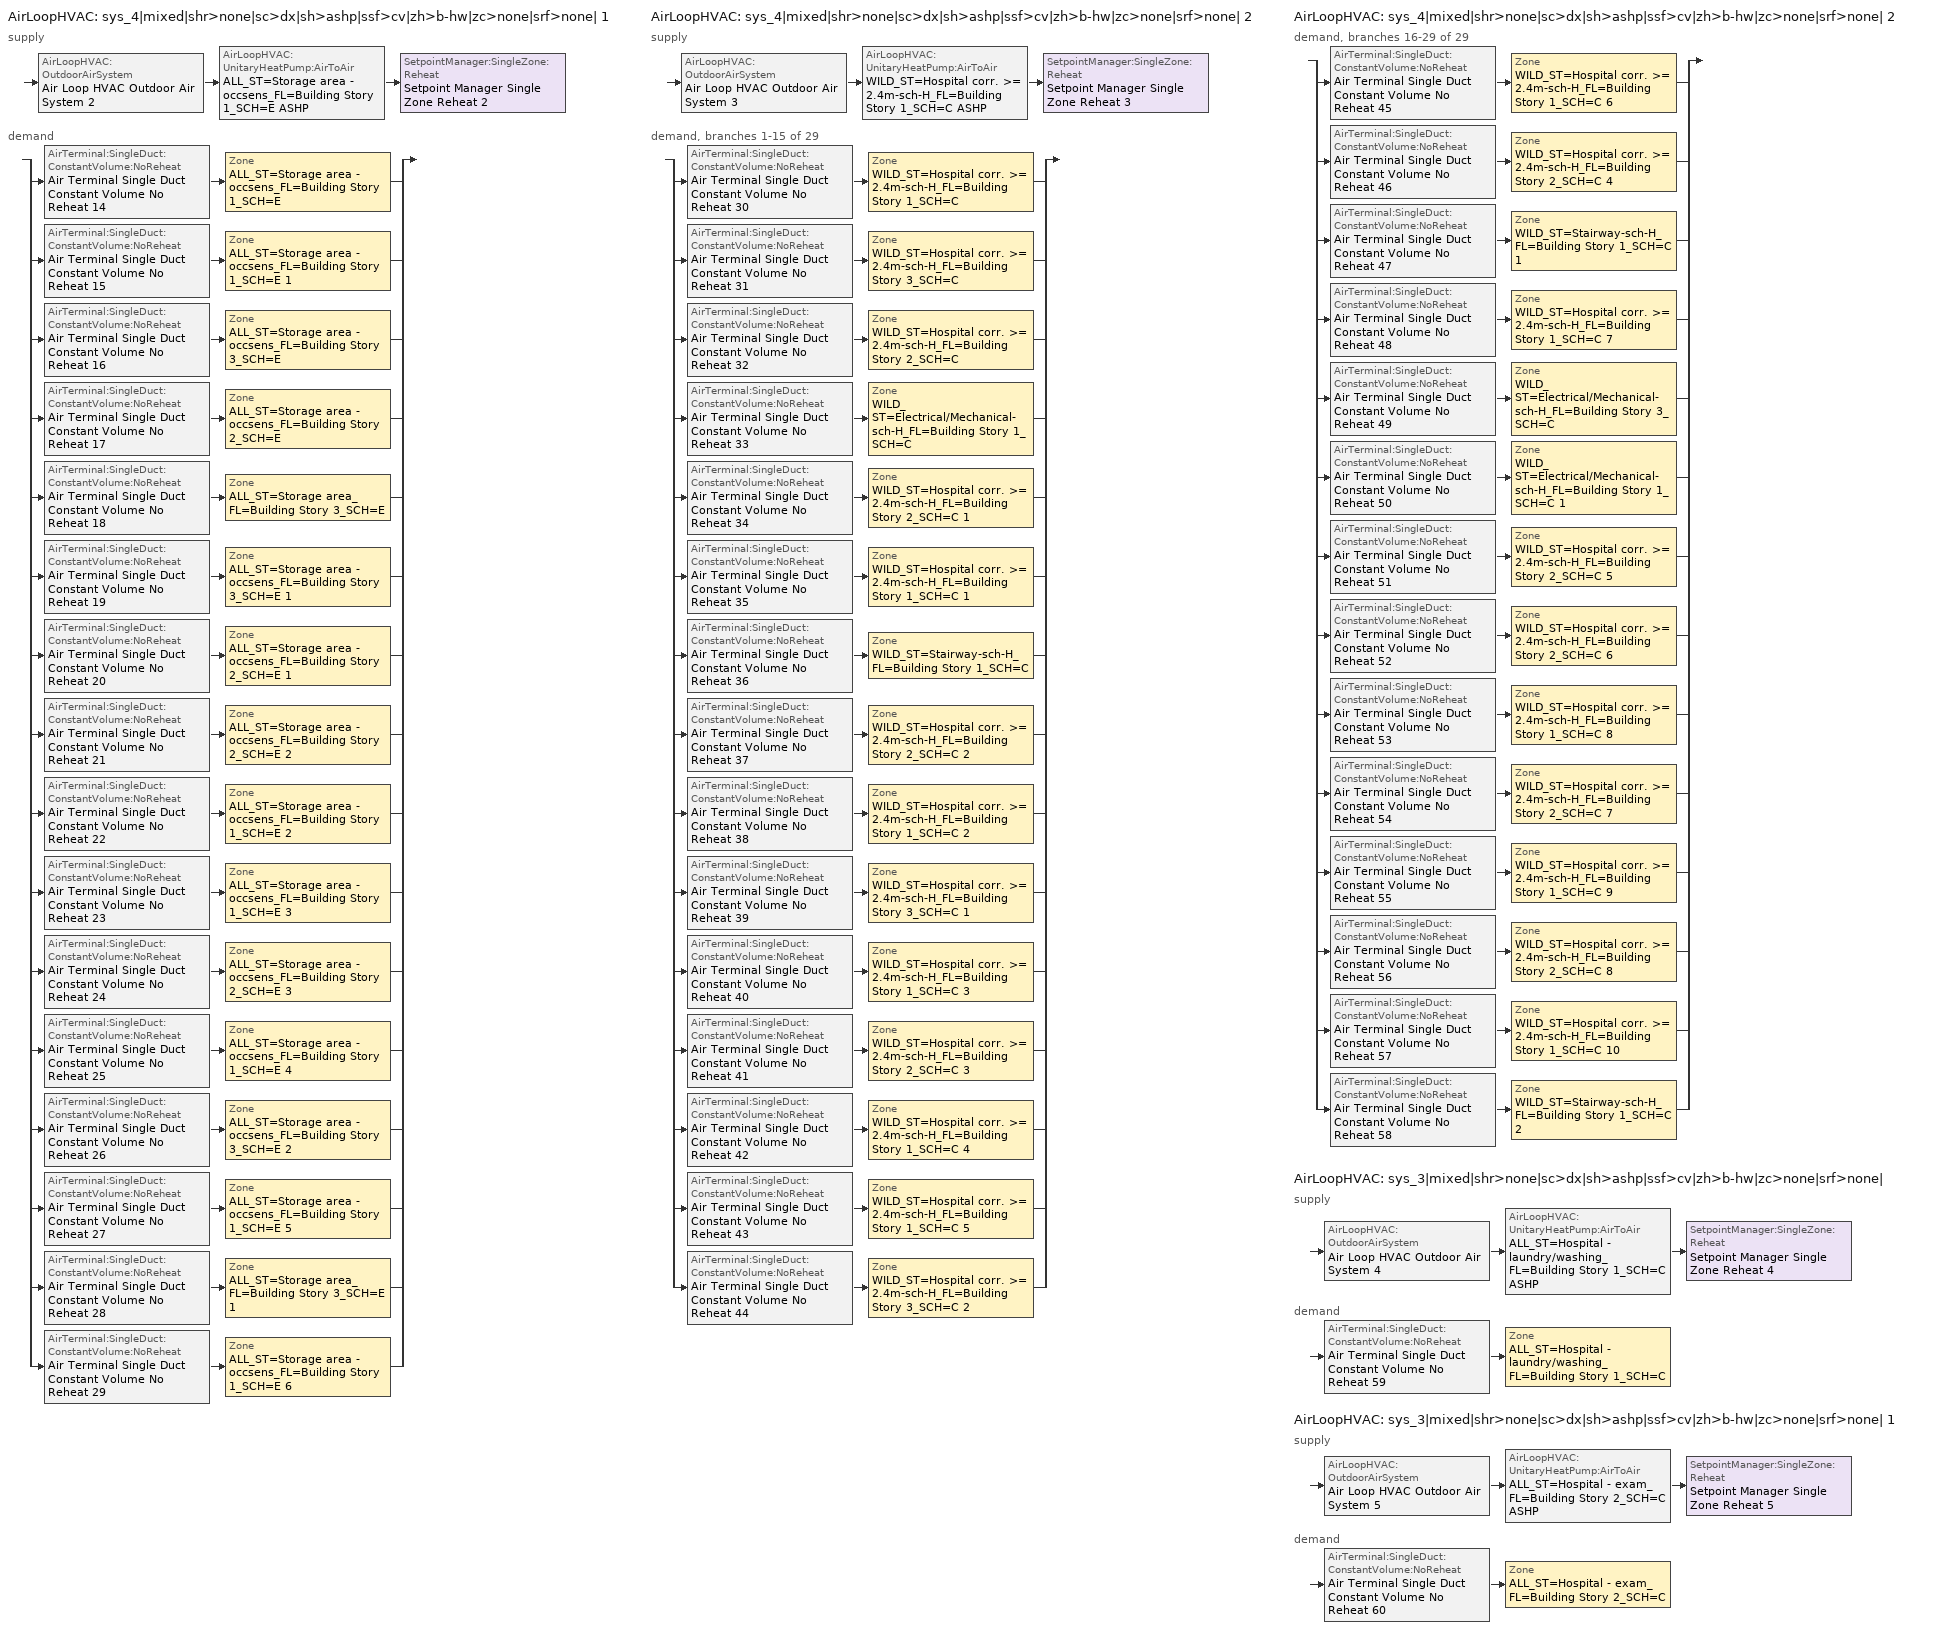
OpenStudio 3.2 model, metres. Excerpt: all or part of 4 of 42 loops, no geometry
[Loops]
AirLoopHVAC 'sys_4|mixed|shr>none|sc>dx|sh>ashp|ssf>cv|zh>b-hw|zc>none|srf>none| 1'
 supply: AirLoopHVAC:OutdoorAirSystem 'Air Loop HVAC Outdoor Air System 2' > AirLoopHVAC:UnitaryHeatPump:AirToAir 'ALL_ST=Storage area - occsens_FL=Building Story 1_SCH=E ASHP' > SetpointManager:SingleZone:Reheat 'Setpoint Manager Single Zone Reheat 2'
 demand: split
  | AirTerminal:SingleDuct:ConstantVolume:NoReheat 'Air Terminal Single Duct Constant Volume No Reheat 14' > Zone 'ALL_ST=Storage area - occsens_FL=Building Story 1_SCH=E'
  | AirTerminal:SingleDuct:ConstantVolume:NoReheat 'Air Terminal Single Duct Constant Volume No Reheat 15' > Zone 'ALL_ST=Storage area - occsens_FL=Building Story 1_SCH=E 1'
  | AirTerminal:SingleDuct:ConstantVolume:NoReheat 'Air Terminal Single Duct Constant Volume No Reheat 16' > Zone 'ALL_ST=Storage area - occsens_FL=Building Story 3_SCH=E'
  | AirTerminal:SingleDuct:ConstantVolume:NoReheat 'Air Terminal Single Duct Constant Volume No Reheat 17' > Zone 'ALL_ST=Storage area - occsens_FL=Building Story 2_SCH=E'
  | AirTerminal:SingleDuct:ConstantVolume:NoReheat 'Air Terminal Single Duct Constant Volume No Reheat 18' > Zone 'ALL_ST=Storage area_FL=Building Story 3_SCH=E'
  | AirTerminal:SingleDuct:ConstantVolume:NoReheat 'Air Terminal Single Duct Constant Volume No Reheat 19' > Zone 'ALL_ST=Storage area - occsens_FL=Building Story 3_SCH=E 1'
  | AirTerminal:SingleDuct:ConstantVolume:NoReheat 'Air Terminal Single Duct Constant Volume No Reheat 20' > Zone 'ALL_ST=Storage area - occsens_FL=Building Story 2_SCH=E 1'
  | AirTerminal:SingleDuct:ConstantVolume:NoReheat 'Air Terminal Single Duct Constant Volume No Reheat 21' > Zone 'ALL_ST=Storage area - occsens_FL=Building Story 2_SCH=E 2'
  | AirTerminal:SingleDuct:ConstantVolume:NoReheat 'Air Terminal Single Duct Constant Volume No Reheat 22' > Zone 'ALL_ST=Storage area - occsens_FL=Building Story 1_SCH=E 2'
  | AirTerminal:SingleDuct:ConstantVolume:NoReheat 'Air Terminal Single Duct Constant Volume No Reheat 23' > Zone 'ALL_ST=Storage area - occsens_FL=Building Story 1_SCH=E 3'
  | AirTerminal:SingleDuct:ConstantVolume:NoReheat 'Air Terminal Single Duct Constant Volume No Reheat 24' > Zone 'ALL_ST=Storage area - occsens_FL=Building Story 2_SCH=E 3'
  | AirTerminal:SingleDuct:ConstantVolume:NoReheat 'Air Terminal Single Duct Constant Volume No Reheat 25' > Zone 'ALL_ST=Storage area - occsens_FL=Building Story 1_SCH=E 4'
  | AirTerminal:SingleDuct:ConstantVolume:NoReheat 'Air Terminal Single Duct Constant Volume No Reheat 26' > Zone 'ALL_ST=Storage area - occsens_FL=Building Story 3_SCH=E 2'
  | AirTerminal:SingleDuct:ConstantVolume:NoReheat 'Air Terminal Single Duct Constant Volume No Reheat 27' > Zone 'ALL_ST=Storage area - occsens_FL=Building Story 1_SCH=E 5'
  | AirTerminal:SingleDuct:ConstantVolume:NoReheat 'Air Terminal Single Duct Constant Volume No Reheat 28' > Zone 'ALL_ST=Storage area_FL=Building Story 3_SCH=E 1'
  | AirTerminal:SingleDuct:ConstantVolume:NoReheat 'Air Terminal Single Duct Constant Volume No Reheat 29' > Zone 'ALL_ST=Storage area - occsens_FL=Building Story 1_SCH=E 6'
AirLoopHVAC 'sys_4|mixed|shr>none|sc>dx|sh>ashp|ssf>cv|zh>b-hw|zc>none|srf>none| 2'
 supply: AirLoopHVAC:OutdoorAirSystem 'Air Loop HVAC Outdoor Air System 3' > AirLoopHVAC:UnitaryHeatPump:AirToAir 'WILD_ST=Hospital corr. >= 2.4m-sch-H_FL=Building Story 1_SCH=C ASHP' > SetpointManager:SingleZone:Reheat 'Setpoint Manager Single Zone Reheat 3'
 demand, branches 1-15 of 29: split
  | AirTerminal:SingleDuct:ConstantVolume:NoReheat 'Air Terminal Single Duct Constant Volume No Reheat 30' > Zone 'WILD_ST=Hospital corr. >= 2.4m-sch-H_FL=Building Story 1_SCH=C'
  | AirTerminal:SingleDuct:ConstantVolume:NoReheat 'Air Terminal Single Duct Constant Volume No Reheat 31' > Zone 'WILD_ST=Hospital corr. >= 2.4m-sch-H_FL=Building Story 3_SCH=C'
  | AirTerminal:SingleDuct:ConstantVolume:NoReheat 'Air Terminal Single Duct Constant Volume No Reheat 32' > Zone 'WILD_ST=Hospital corr. >= 2.4m-sch-H_FL=Building Story 2_SCH=C'
  | AirTerminal:SingleDuct:ConstantVolume:NoReheat 'Air Terminal Single Duct Constant Volume No Reheat 33' > Zone 'WILD_ST=Electrical/Mechanical-sch-H_FL=Building Story 1_SCH=C'
  | AirTerminal:SingleDuct:ConstantVolume:NoReheat 'Air Terminal Single Duct Constant Volume No Reheat 34' > Zone 'WILD_ST=Hospital corr. >= 2.4m-sch-H_FL=Building Story 2_SCH=C 1'
  | AirTerminal:SingleDuct:ConstantVolume:NoReheat 'Air Terminal Single Duct Constant Volume No Reheat 35' > Zone 'WILD_ST=Hospital corr. >= 2.4m-sch-H_FL=Building Story 1_SCH=C 1'
  | AirTerminal:SingleDuct:ConstantVolume:NoReheat 'Air Terminal Single Duct Constant Volume No Reheat 36' > Zone 'WILD_ST=Stairway-sch-H_FL=Building Story 1_SCH=C'
  | AirTerminal:SingleDuct:ConstantVolume:NoReheat 'Air Terminal Single Duct Constant Volume No Reheat 37' > Zone 'WILD_ST=Hospital corr. >= 2.4m-sch-H_FL=Building Story 2_SCH=C 2'
  | AirTerminal:SingleDuct:ConstantVolume:NoReheat 'Air Terminal Single Duct Constant Volume No Reheat 38' > Zone 'WILD_ST=Hospital corr. >= 2.4m-sch-H_FL=Building Story 1_SCH=C 2'
  | AirTerminal:SingleDuct:ConstantVolume:NoReheat 'Air Terminal Single Duct Constant Volume No Reheat 39' > Zone 'WILD_ST=Hospital corr. >= 2.4m-sch-H_FL=Building Story 3_SCH=C 1'
  | AirTerminal:SingleDuct:ConstantVolume:NoReheat 'Air Terminal Single Duct Constant Volume No Reheat 40' > Zone 'WILD_ST=Hospital corr. >= 2.4m-sch-H_FL=Building Story 1_SCH=C 3'
  | AirTerminal:SingleDuct:ConstantVolume:NoReheat 'Air Terminal Single Duct Constant Volume No Reheat 41' > Zone 'WILD_ST=Hospital corr. >= 2.4m-sch-H_FL=Building Story 2_SCH=C 3'
  | AirTerminal:SingleDuct:ConstantVolume:NoReheat 'Air Terminal Single Duct Constant Volume No Reheat 42' > Zone 'WILD_ST=Hospital corr. >= 2.4m-sch-H_FL=Building Story 1_SCH=C 4'
  | AirTerminal:SingleDuct:ConstantVolume:NoReheat 'Air Terminal Single Duct Constant Volume No Reheat 43' > Zone 'WILD_ST=Hospital corr. >= 2.4m-sch-H_FL=Building Story 1_SCH=C 5'
  | AirTerminal:SingleDuct:ConstantVolume:NoReheat 'Air Terminal Single Duct Constant Volume No Reheat 44' > Zone 'WILD_ST=Hospital corr. >= 2.4m-sch-H_FL=Building Story 3_SCH=C 2'
AirLoopHVAC 'sys_4|mixed|shr>none|sc>dx|sh>ashp|ssf>cv|zh>b-hw|zc>none|srf>none| 2'
 demand, branches 16-29 of 29: split
  | AirTerminal:SingleDuct:ConstantVolume:NoReheat 'Air Terminal Single Duct Constant Volume No Reheat 45' > Zone 'WILD_ST=Hospital corr. >= 2.4m-sch-H_FL=Building Story 1_SCH=C 6'
  | AirTerminal:SingleDuct:ConstantVolume:NoReheat 'Air Terminal Single Duct Constant Volume No Reheat 46' > Zone 'WILD_ST=Hospital corr. >= 2.4m-sch-H_FL=Building Story 2_SCH=C 4'
  | AirTerminal:SingleDuct:ConstantVolume:NoReheat 'Air Terminal Single Duct Constant Volume No Reheat 47' > Zone 'WILD_ST=Stairway-sch-H_FL=Building Story 1_SCH=C 1'
  | AirTerminal:SingleDuct:ConstantVolume:NoReheat 'Air Terminal Single Duct Constant Volume No Reheat 48' > Zone 'WILD_ST=Hospital corr. >= 2.4m-sch-H_FL=Building Story 1_SCH=C 7'
  | AirTerminal:SingleDuct:ConstantVolume:NoReheat 'Air Terminal Single Duct Constant Volume No Reheat 49' > Zone 'WILD_ST=Electrical/Mechanical-sch-H_FL=Building Story 3_SCH=C'
  | AirTerminal:SingleDuct:ConstantVolume:NoReheat 'Air Terminal Single Duct Constant Volume No Reheat 50' > Zone 'WILD_ST=Electrical/Mechanical-sch-H_FL=Building Story 1_SCH=C 1'
  | AirTerminal:SingleDuct:ConstantVolume:NoReheat 'Air Terminal Single Duct Constant Volume No Reheat 51' > Zone 'WILD_ST=Hospital corr. >= 2.4m-sch-H_FL=Building Story 2_SCH=C 5'
  | AirTerminal:SingleDuct:ConstantVolume:NoReheat 'Air Terminal Single Duct Constant Volume No Reheat 52' > Zone 'WILD_ST=Hospital corr. >= 2.4m-sch-H_FL=Building Story 2_SCH=C 6'
  | AirTerminal:SingleDuct:ConstantVolume:NoReheat 'Air Terminal Single Duct Constant Volume No Reheat 53' > Zone 'WILD_ST=Hospital corr. >= 2.4m-sch-H_FL=Building Story 1_SCH=C 8'
  | AirTerminal:SingleDuct:ConstantVolume:NoReheat 'Air Terminal Single Duct Constant Volume No Reheat 54' > Zone 'WILD_ST=Hospital corr. >= 2.4m-sch-H_FL=Building Story 2_SCH=C 7'
  | AirTerminal:SingleDuct:ConstantVolume:NoReheat 'Air Terminal Single Duct Constant Volume No Reheat 55' > Zone 'WILD_ST=Hospital corr. >= 2.4m-sch-H_FL=Building Story 1_SCH=C 9'
  | AirTerminal:SingleDuct:ConstantVolume:NoReheat 'Air Terminal Single Duct Constant Volume No Reheat 56' > Zone 'WILD_ST=Hospital corr. >= 2.4m-sch-H_FL=Building Story 2_SCH=C 8'
  | AirTerminal:SingleDuct:ConstantVolume:NoReheat 'Air Terminal Single Duct Constant Volume No Reheat 57' > Zone 'WILD_ST=Hospital corr. >= 2.4m-sch-H_FL=Building Story 1_SCH=C 10'
  | AirTerminal:SingleDuct:ConstantVolume:NoReheat 'Air Terminal Single Duct Constant Volume No Reheat 58' > Zone 'WILD_ST=Stairway-sch-H_FL=Building Story 1_SCH=C 2'
AirLoopHVAC 'sys_3|mixed|shr>none|sc>dx|sh>ashp|ssf>cv|zh>b-hw|zc>none|srf>none|'
 supply: AirLoopHVAC:OutdoorAirSystem 'Air Loop HVAC Outdoor Air System 4' > AirLoopHVAC:UnitaryHeatPump:AirToAir 'ALL_ST=Hospital - laundry/washing_FL=Building Story 1_SCH=C ASHP' > SetpointManager:SingleZone:Reheat 'Setpoint Manager Single Zone Reheat 4'
 demand: AirTerminal:SingleDuct:ConstantVolume:NoReheat 'Air Terminal Single Duct Constant Volume No Reheat 59' > Zone 'ALL_ST=Hospital - laundry/washing_FL=Building Story 1_SCH=C'
AirLoopHVAC 'sys_3|mixed|shr>none|sc>dx|sh>ashp|ssf>cv|zh>b-hw|zc>none|srf>none| 1'
 supply: AirLoopHVAC:OutdoorAirSystem 'Air Loop HVAC Outdoor Air System 5' > AirLoopHVAC:UnitaryHeatPump:AirToAir 'ALL_ST=Hospital - exam_FL=Building Story 2_SCH=C ASHP' > SetpointManager:SingleZone:Reheat 'Setpoint Manager Single Zone Reheat 5'
 demand: AirTerminal:SingleDuct:ConstantVolume:NoReheat 'Air Terminal Single Duct Constant Volume No Reheat 60' > Zone 'ALL_ST=Hospital - exam_FL=Building Story 2_SCH=C'
[Sizing:Zone] Zone Cooling Design Supply Air Temperature Input Method=TemperatureDifference; Zone Cooling Design Supply Air Temperature {C}=14; Zone Cooling Design Supply Air Temperature Difference {deltaC}=11; Zone Heating Design Supply Air Temperature Input Method=TemperatureDifference; Zone Heating Design Supply Air Temperature {C}=40; Zone Heating Design Supply Air Temperature Difference {deltaC}=21; Zone Cooling Design Supply Air Humidity Ratio {kg-H2O/kg-air}=0.0085; Zone Heating Design Supply Air Humidity Ratio {kg-H2O/kg-air}=0.008; Zone Heating Sizing Factor=1.3; Zone Cooling Sizing Factor=1; Cooling Design Air Flow Method=DesignDay; Heating Design Air Flow Method=DesignDay; Account for Dedicated Outdoor Air System=No; Dedicated Outdoor Air System Control Strategy=NeutralSupplyAir; Dedicated Outdoor Air Low Setpoint Temperature for Design {C}=autosize; Dedicated Outdoor Air High Setpoint Temperature for Design {C}=autosize
ALL_ST=Storage area - occsens_FL=Building Story 1_SCH=E; ALL_ST=Hospital - laundry/washing_FL=Building Story 1_SCH=C; ALL_ST=Hospital - exam_FL=Building Story 2_SCH=C; ALL_ST=Storage area - occsens_FL=Building Story 1_SCH=E 1; ALL_ST=Storage area - occsens_FL=Building Story 3_SCH=E; ALL_ST=Storage area - occsens_FL=Building Story 2_SCH=E; ALL_ST=Storage area_FL=Building Story 3_SCH=E; ALL_ST=Storage area - occsens_FL=Building Story 3_SCH=E 1; ALL_ST=Storage area - occsens_FL=Building Story 2_SCH=E 1; ALL_ST=Storage area - occsens_FL=Building Story 2_SCH=E 2; ALL_ST=Storage area - occsens_FL=Building Story 1_SCH=E 2; ALL_ST=Storage area - occsens_FL=Building Story 1_SCH=E 3; ALL_ST=Storage area - occsens_FL=Building Story 2_SCH=E 3; ALL_ST=Storage area - occsens_FL=Building Story 1_SCH=E 4; ALL_ST=Storage area - occsens_FL=Building Story 3_SCH=E 2; ALL_ST=Storage area - occsens_FL=Building Story 1_SCH=E 5; ALL_ST=Storage area_FL=Building Story 3_SCH=E 1; ALL_ST=Storage area - occsens_FL=Building Story 1_SCH=E 6; WILD_ST=Hospital corr. >= 2.4m-sch-H_FL=Building Story 1_SCH=C; WILD_ST=Hospital corr. >= 2.4m-sch-H_FL=Building Story 3_SCH=C; WILD_ST=Hospital corr. >= 2.4m-sch-H_FL=Building Story 2_SCH=C; WILD_ST=Electrical/Mechanical-sch-H_FL=Building Story 1_SCH=C; WILD_ST=Hospital corr. >= 2.4m-sch-H_FL=Building Story 2_SCH=C 1; WILD_ST=Hospital corr. >= 2.4m-sch-H_FL=Building Story 1_SCH=C 1; WILD_ST=Stairway-sch-H_FL=Building Story 1_SCH=C; WILD_ST=Hospital corr. >= 2.4m-sch-H_FL=Building Story 2_SCH=C 2; WILD_ST=Hospital corr. >= 2.4m-sch-H_FL=Building Story 1_SCH=C 2; WILD_ST=Hospital corr. >= 2.4m-sch-H_FL=Building Story 3_SCH=C 1; WILD_ST=Hospital corr. >= 2.4m-sch-H_FL=Building Story 1_SCH=C 3; WILD_ST=Hospital corr. >= 2.4m-sch-H_FL=Building Story 2_SCH=C 3; WILD_ST=Hospital corr. >= 2.4m-sch-H_FL=Building Story 1_SCH=C 4; WILD_ST=Hospital corr. >= 2.4m-sch-H_FL=Building Story 1_SCH=C 5; WILD_ST=Hospital corr. >= 2.4m-sch-H_FL=Building Story 3_SCH=C 2; WILD_ST=Hospital corr. >= 2.4m-sch-H_FL=Building Story 1_SCH=C 6; WILD_ST=Hospital corr. >= 2.4m-sch-H_FL=Building Story 2_SCH=C 4; WILD_ST=Stairway-sch-H_FL=Building Story 1_SCH=C 1; WILD_ST=Hospital corr. >= 2.4m-sch-H_FL=Building Story 1_SCH=C 7; WILD_ST=Electrical/Mechanical-sch-H_FL=Building Story 3_SCH=C; WILD_ST=Electrical/Mechanical-sch-H_FL=Building Story 1_SCH=C 1; WILD_ST=Hospital corr. >= 2.4m-sch-H_FL=Building Story 2_SCH=C 5; WILD_ST=Hospital corr. >= 2.4m-sch-H_FL=Building Story 2_SCH=C 6; WILD_ST=Hospital corr. >= 2.4m-sch-H_FL=Building Story 1_SCH=C 8; WILD_ST=Hospital corr. >= 2.4m-sch-H_FL=Building Story 2_SCH=C 7; WILD_ST=Hospital corr. >= 2.4m-sch-H_FL=Building Story 1_SCH=C 9; WILD_ST=Hospital corr. >= 2.4m-sch-H_FL=Building Story 2_SCH=C 8; WILD_ST=Hospital corr. >= 2.4m-sch-H_FL=Building Story 1_SCH=C 10; WILD_ST=Stairway-sch-H_FL=Building Story 1_SCH=C 2
[Zone equipment]
ALL_ST=Storage area - occsens_FL=Building Story 1_SCH=E: Zone HVAC Baseboard Convective Water 14, Air Terminal Single Duct Constant Volume No Reheat 14
ALL_ST=Hospital - laundry/washing_FL=Building Story 1_SCH=C: Zone HVAC Baseboard Convective Water 59, Air Terminal Single Duct Constant Volume No Reheat 59
ALL_ST=Hospital - exam_FL=Building Story 2_SCH=C: Zone HVAC Baseboard Convective Water 60, Air Terminal Single Duct Constant Volume No Reheat 60
ALL_ST=Storage area - occsens_FL=Building Story 1_SCH=E 1: Zone HVAC Baseboard Convective Water 15, Air Terminal Single Duct Constant Volume No Reheat 15
ALL_ST=Storage area - occsens_FL=Building Story 3_SCH=E: Zone HVAC Baseboard Convective Water 16, Air Terminal Single Duct Constant Volume No Reheat 16
ALL_ST=Storage area - occsens_FL=Building Story 2_SCH=E: Zone HVAC Baseboard Convective Water 17, Air Terminal Single Duct Constant Volume No Reheat 17
ALL_ST=Storage area_FL=Building Story 3_SCH=E: Zone HVAC Baseboard Convective Water 18, Air Terminal Single Duct Constant Volume No Reheat 18
ALL_ST=Storage area - occsens_FL=Building Story 3_SCH=E 1: Zone HVAC Baseboard Convective Water 19, Air Terminal Single Duct Constant Volume No Reheat 19
ALL_ST=Storage area - occsens_FL=Building Story 2_SCH=E 1: Zone HVAC Baseboard Convective Water 20, Air Terminal Single Duct Constant Volume No Reheat 20
ALL_ST=Storage area - occsens_FL=Building Story 2_SCH=E 2: Zone HVAC Baseboard Convective Water 21, Air Terminal Single Duct Constant Volume No Reheat 21
ALL_ST=Storage area - occsens_FL=Building Story 1_SCH=E 2: Zone HVAC Baseboard Convective Water 22, Air Terminal Single Duct Constant Volume No Reheat 22
ALL_ST=Storage area - occsens_FL=Building Story 1_SCH=E 3: Zone HVAC Baseboard Convective Water 23, Air Terminal Single Duct Constant Volume No Reheat 23
ALL_ST=Storage area - occsens_FL=Building Story 2_SCH=E 3: Zone HVAC Baseboard Convective Water 24, Air Terminal Single Duct Constant Volume No Reheat 24
ALL_ST=Storage area - occsens_FL=Building Story 1_SCH=E 4: Zone HVAC Baseboard Convective Water 25, Air Terminal Single Duct Constant Volume No Reheat 25
ALL_ST=Storage area - occsens_FL=Building Story 3_SCH=E 2: Zone HVAC Baseboard Convective Water 26, Air Terminal Single Duct Constant Volume No Reheat 26
ALL_ST=Storage area - occsens_FL=Building Story 1_SCH=E 5: Zone HVAC Baseboard Convective Water 27, Air Terminal Single Duct Constant Volume No Reheat 27
ALL_ST=Storage area_FL=Building Story 3_SCH=E 1: Zone HVAC Baseboard Convective Water 28, Air Terminal Single Duct Constant Volume No Reheat 28
ALL_ST=Storage area - occsens_FL=Building Story 1_SCH=E 6: Zone HVAC Baseboard Convective Water 29, Air Terminal Single Duct Constant Volume No Reheat 29
WILD_ST=Hospital corr. >= 2.4m-sch-H_FL=Building Story 1_SCH=C: Zone HVAC Baseboard Convective Water 30, Air Terminal Single Duct Constant Volume No Reheat 30
WILD_ST=Hospital corr. >= 2.4m-sch-H_FL=Building Story 3_SCH=C: Zone HVAC Baseboard Convective Water 31, Air Terminal Single Duct Constant Volume No Reheat 31
WILD_ST=Hospital corr. >= 2.4m-sch-H_FL=Building Story 2_SCH=C: Zone HVAC Baseboard Convective Water 32, Air Terminal Single Duct Constant Volume No Reheat 32
WILD_ST=Electrical/Mechanical-sch-H_FL=Building Story 1_SCH=C: Zone HVAC Baseboard Convective Water 33, Air Terminal Single Duct Constant Volume No Reheat 33
WILD_ST=Hospital corr. >= 2.4m-sch-H_FL=Building Story 2_SCH=C 1: Zone HVAC Baseboard Convective Water 34, Air Terminal Single Duct Constant Volume No Reheat 34
WILD_ST=Hospital corr. >= 2.4m-sch-H_FL=Building Story 1_SCH=C 1: Zone HVAC Baseboard Convective Water 35, Air Terminal Single Duct Constant Volume No Reheat 35
WILD_ST=Stairway-sch-H_FL=Building Story 1_SCH=C: Zone HVAC Baseboard Convective Water 36, Air Terminal Single Duct Constant Volume No Reheat 36
WILD_ST=Hospital corr. >= 2.4m-sch-H_FL=Building Story 2_SCH=C 2: Zone HVAC Baseboard Convective Water 37, Air Terminal Single Duct Constant Volume No Reheat 37
WILD_ST=Hospital corr. >= 2.4m-sch-H_FL=Building Story 1_SCH=C 2: Zone HVAC Baseboard Convective Water 38, Air Terminal Single Duct Constant Volume No Reheat 38
WILD_ST=Hospital corr. >= 2.4m-sch-H_FL=Building Story 3_SCH=C 1: Zone HVAC Baseboard Convective Water 39, Air Terminal Single Duct Constant Volume No Reheat 39
WILD_ST=Hospital corr. >= 2.4m-sch-H_FL=Building Story 1_SCH=C 3: Zone HVAC Baseboard Convective Water 40, Air Terminal Single Duct Constant Volume No Reheat 40
WILD_ST=Hospital corr. >= 2.4m-sch-H_FL=Building Story 2_SCH=C 3: Zone HVAC Baseboard Convective Water 41, Air Terminal Single Duct Constant Volume No Reheat 41
WILD_ST=Hospital corr. >= 2.4m-sch-H_FL=Building Story 1_SCH=C 4: Zone HVAC Baseboard Convective Water 42, Air Terminal Single Duct Constant Volume No Reheat 42
WILD_ST=Hospital corr. >= 2.4m-sch-H_FL=Building Story 1_SCH=C 5: Zone HVAC Baseboard Convective Water 43, Air Terminal Single Duct Constant Volume No Reheat 43
WILD_ST=Hospital corr. >= 2.4m-sch-H_FL=Building Story 3_SCH=C 2: Zone HVAC Baseboard Convective Water 44, Air Terminal Single Duct Constant Volume No Reheat 44
WILD_ST=Hospital corr. >= 2.4m-sch-H_FL=Building Story 1_SCH=C 6: Zone HVAC Baseboard Convective Water 45, Air Terminal Single Duct Constant Volume No Reheat 45
WILD_ST=Hospital corr. >= 2.4m-sch-H_FL=Building Story 2_SCH=C 4: Zone HVAC Baseboard Convective Water 46, Air Terminal Single Duct Constant Volume No Reheat 46
WILD_ST=Stairway-sch-H_FL=Building Story 1_SCH=C 1: Zone HVAC Baseboard Convective Water 47, Air Terminal Single Duct Constant Volume No Reheat 47
WILD_ST=Hospital corr. >= 2.4m-sch-H_FL=Building Story 1_SCH=C 7: Zone HVAC Baseboard Convective Water 48, Air Terminal Single Duct Constant Volume No Reheat 48
WILD_ST=Electrical/Mechanical-sch-H_FL=Building Story 3_SCH=C: Zone HVAC Baseboard Convective Water 49, Air Terminal Single Duct Constant Volume No Reheat 49
WILD_ST=Electrical/Mechanical-sch-H_FL=Building Story 1_SCH=C 1: Zone HVAC Baseboard Convective Water 50, Air Terminal Single Duct Constant Volume No Reheat 50
WILD_ST=Hospital corr. >= 2.4m-sch-H_FL=Building Story 2_SCH=C 5: Zone HVAC Baseboard Convective Water 51, Air Terminal Single Duct Constant Volume No Reheat 51
WILD_ST=Hospital corr. >= 2.4m-sch-H_FL=Building Story 2_SCH=C 6: Zone HVAC Baseboard Convective Water 52, Air Terminal Single Duct Constant Volume No Reheat 52
WILD_ST=Hospital corr. >= 2.4m-sch-H_FL=Building Story 1_SCH=C 8: Zone HVAC Baseboard Convective Water 53, Air Terminal Single Duct Constant Volume No Reheat 53
WILD_ST=Hospital corr. >= 2.4m-sch-H_FL=Building Story 2_SCH=C 7: Zone HVAC Baseboard Convective Water 54, Air Terminal Single Duct Constant Volume No Reheat 54
WILD_ST=Hospital corr. >= 2.4m-sch-H_FL=Building Story 1_SCH=C 9: Zone HVAC Baseboard Convective Water 55, Air Terminal Single Duct Constant Volume No Reheat 55
WILD_ST=Hospital corr. >= 2.4m-sch-H_FL=Building Story 2_SCH=C 8: Zone HVAC Baseboard Convective Water 56, Air Terminal Single Duct Constant Volume No Reheat 56
WILD_ST=Hospital corr. >= 2.4m-sch-H_FL=Building Story 1_SCH=C 10: Zone HVAC Baseboard Convective Water 57, Air Terminal Single Duct Constant Volume No Reheat 57
WILD_ST=Stairway-sch-H_FL=Building Story 1_SCH=C 2: Zone HVAC Baseboard Convective Water 58, Air Terminal Single Duct Constant Volume No Reheat 58
[AirLoopHVAC] Design Supply Air Flow Rate {m3/s}=autosize; Design Return Air Flow Fraction of Supply Air Flow=1
Name | Availability Schedule
sys_4|mixed|shr>none|sc>dx|sh>ashp|ssf>cv|zh>b-hw|zc>none|srf>none| 1 | sys_4|mixed|shr>none|sc>dx|sh>ashp|ssf>cv|zh>b-hw|zc>none|srf>none| 1 Occ Sch
sys_4|mixed|shr>none|sc>dx|sh>ashp|ssf>cv|zh>b-hw|zc>none|srf>none| 2 | sys_4|mixed|shr>none|sc>dx|sh>ashp|ssf>cv|zh>b-hw|zc>none|srf>none| 2 Occ Sch
sys_3|mixed|shr>none|sc>dx|sh>ashp|ssf>cv|zh>b-hw|zc>none|srf>none| | sys_3|mixed|shr>none|sc>dx|sh>ashp|ssf>cv|zh>b-hw|zc>none|srf>none| Occ Sch
sys_3|mixed|shr>none|sc>dx|sh>ashp|ssf>cv|zh>b-hw|zc>none|srf>none| 1 | sys_3|mixed|shr>none|sc>dx|sh>ashp|ssf>cv|zh>b-hw|zc>none|srf>none| 1 Occ Sch
[Sizing:System] Type of Load to Size On=Sensible; Design Outdoor Air Flow Rate {m3/s}=Autosize; Central Heating Maximum System Air Flow Ratio=1; Preheat Design Temperature {C}=7; Preheat Design Humidity Ratio {kg-H2O/kg-Air}=0.008; Precool Design Temperature {C}=13; Precool Design Humidity Ratio {kg-H2O/kg-Air}=0.008; Central Cooling Design Supply Air Temperature {C}=13; Central Heating Design Supply Air Temperature {C}=43; Sizing Option=NonCoincident; 100% Outdoor Air in Cooling=No; 100% Outdoor Air in Heating=No; Central Cooling Design Supply Air Humidity Ratio {kg-H2O/kg-Air}=0.0085; Central Heating Design Supply Air Humidity Ratio {kg-H2O/kg-Air}=0.008; Cooling Design Air Flow Method=DesignDay; Cooling Design Air Flow Rate {m3/s}=0; Heating Design Air Flow Method=DesignDay; Heating Design Air Flow Rate {m3/s}=0; System Outdoor Air Method=ZoneSum; Zone Maximum Outdoor Air Fraction=1; Cooling Supply Air Flow Rate Per Floor Area {m3/s-m2}=0.00996765; Cooling Fraction of Autosized Cooling Supply Air Flow Rate=1; Cooling Supply Air Flow Rate Per Unit Cooling Capacity {m3/s-W}=3.94755e-05; Heating Supply Air Flow Rate Per Floor Area {m3/s-m2}=0.00996765; Heating Fraction of Autosized Heating Supply Air Flow Rate=1; Heating Fraction of Autosized Cooling Supply Air Flow Rate=1; Heating Supply Air Flow Rate Per Unit Heating Capacity {m3/s-W}=3.15882e-05; Cooling Design Capacity Method=CoolingDesignCapacity; Cooling Design Capacity {W}=autosize; Cooling Design Capacity Per Floor Area {W/m2}=234.7; Fraction of Autosized Cooling Design Capacity=1; Heating Design Capacity Method=HeatingDesignCapacity; Heating Design Capacity {W}=autosize; Heating Design Capacity Per Floor Area {W/m2}=157; Fraction of Autosized Heating Design Capacity=1; Central Cooling Capacity Control Method=OnOff
sys_4|mixed|shr>none|sc>dx|sh>ashp|ssf>cv|zh>b-hw|zc>none|srf>none| 1; sys_4|mixed|shr>none|sc>dx|sh>ashp|ssf>cv|zh>b-hw|zc>none|srf>none| 2; sys_3|mixed|shr>none|sc>dx|sh>ashp|ssf>cv|zh>b-hw|zc>none|srf>none|; sys_3|mixed|shr>none|sc>dx|sh>ashp|ssf>cv|zh>b-hw|zc>none|srf>none| 1
[Fan:OnOff] Availability Schedule=Always On Discrete; Fan Total Efficiency=0.39975; Maximum Flow Rate {m3/s}=autosize; Motor Efficiency=0.615; Motor In Airstream Fraction=1
Name | Pressure Rise {Pa} | Fan Power Ratio Function of Speed Ratio Curve | Fan Efficiency Ratio Function of Speed Ratio Curve
Fan On Off 2 | 622.722 | Fan On Off Power Curve 1 | Fan On Off Efficiency Curve 1
Fan On Off 3 | 1110.94 | Fan On Off Power Curve 2 | Fan On Off Efficiency Curve 2
Fan On Off 4 | 622.722 | Fan On Off Power Curve 3 | Fan On Off Efficiency Curve 3
Fan On Off 5 | 622.722 | Fan On Off Power Curve 4 | Fan On Off Efficiency Curve 4
[Coil:Cooling:DX:SingleSpeed] Availability Schedule=Always On Discrete; Rated Total Cooling Capacity {W}=autosize; Rated Sensible Heat Ratio=autosize; Rated Air Flow Rate {m3/s}=autosize; Rated Evaporator Fan Power Per Volume Flow Rate {W/(m3/s)}=773.3; Total Cooling Capacity Function of Temperature Curve=DXCOOL-NECB2011-REF-CAPFT; Total Cooling Capacity Function of Flow Fraction Curve=DXCOOL-NECB2011-REF-CAPFFLOW; Energy Input Ratio Function of Temperature Curve=DXCOOL-NECB2011-REF-COOLEIRFT; Energy Input Ratio Function of Flow Fraction Curve=DXCOOL-NECB2011-REF-COOLEIRFFLOW; Part Load Fraction Correlation Curve=DXCOOL-NECB2011-REF-COOLPLFFPLR; Minimum Outdoor Dry-Bulb Temperature for Compressor Operation {C}=-25; Condenser Type=AirCooled; Evaporative Condenser Effectiveness=0; Evaporative Condenser Air Flow Rate {m3/s}=Autosize; Evaporative Condenser Pump Rated Power Consumption {W}=Autosize; Crankcase Heater Capacity {W}=0; Maximum Outdoor Dry-Bulb Temperature for Crankcase Heater Operation {C}=0; Basin Heater Capacity {W/K}=0; Basin Heater Setpoint Temperature {C}=10
Name | Rated COP {W/W}
CoilCoolingDXSingleSpeed_dx 1 146kBtu/hr 8.72EER; CoilCoolingDXSingleSpeed_dx 2 208kBtu/hr 8.72EER | 3.0397
CoilCoolingDXSingleSpeed_dx 3 11kBtu/hr 10.0EER; CoilCoolingDXSingleSpeed_dx 4 13kBtu/hr 10.0EER | 3.46588
[Coil:Heating:DX:SingleSpeed] Availability Schedule=Always On Discrete; Rated Air Flow Rate {m3/s}=Autosize; Rated Supply Fan Power Per Volume Flow Rate {W/(m3/s)}=773.3; Total Heating Capacity Function of Temperature Curve=DXHEAT-NECB2011-REF-CAPFT; Total Heating Capacity Function of Flow Fraction Curve=DXHEAT-NECB2011-REF-CAPFFLOW; Energy Input Ratio Function of Temperature Curve=DXHEAT-NECB2011-REF-EIRFT; Energy Input Ratio Function of Flow Fraction Curve=DXHEAT-NECB2011-REF-EIRFFLOW; Part Load Fraction Correlation Curve=DXHEAT-NECB2011-REF-PLFFPLR; Minimum Outdoor Dry-Bulb Temperature for Compressor Operation {C}=-10; Defrost Strategy=Resistive; Defrost Control=Timed; Defrost Time Period Fraction=0.166667; Resistive Defrost Heater Capacity {W}=2000
Name | Rated Total Heating Capacity {W} | Rated COP {W/W}
CoilHeatingDXSingleSpeed_dx 1 106 Clg kBtu/hr 3.3COPH | 31037.9 | 3.55632
CoilHeatingDXSingleSpeed_dx 2 151 Clg kBtu/hr 3.3COPH | 44157 | 3.57819
CoilHeatingDXSingleSpeed_dx 3 8 Clg kBtu/hr 3.1COPH | 2293.81 | 3.29579
CoilHeatingDXSingleSpeed_dx 4 9 Clg kBtu/hr 3.1COPH | 2781.07 | 3.29655
[Controller:OutdoorAir] Minimum Outdoor Air Flow Rate {m3/s}=autosize; Maximum Outdoor Air Flow Rate {m3/s}=Autosize; Economizer Control Action Type=ModulateFlow; Lockout Type=NoLockout; Minimum Limit Type=FixedMinimum; High Humidity Control=No; Heat Recovery Bypass Control Type=BypassWhenWithinEconomizerLimits
Name | Economizer Control Type | Minimum Outdoor Air Schedule | Controller Mechanical Ventilation | Economizer Maximum Limit Dry-Bulb Temperature {C} | Economizer Maximum Limit Enthalpy {J/kg} | Economizer Minimum Limit Dry-Bulb Temperature {C}
Controller Outdoor Air 2 | DifferentialEnthalpy | sys_4|mixed|shr>none|sc>dx|sh>ashp|ssf>cv|zh>b-hw|zc>none|srf>none| 1 Occ Sch | Controller Mechanical Ventilation 2
Controller Outdoor Air 3 | DifferentialEnthalpy | sys_4|mixed|shr>none|sc>dx|sh>ashp|ssf>cv|zh>b-hw|zc>none|srf>none| 2 Occ Sch | Controller Mechanical Ventilation 3
Controller Outdoor Air 4 | NoEconomizer | sys_3|mixed|shr>none|sc>dx|sh>ashp|ssf>cv|zh>b-hw|zc>none|srf>none| Occ Sch | Controller Mechanical Ventilation 4 | 28 | 64000 | -100
Controller Outdoor Air 5 | NoEconomizer | sys_3|mixed|shr>none|sc>dx|sh>ashp|ssf>cv|zh>b-hw|zc>none|srf>none| 1 Occ Sch | Controller Mechanical Ventilation 5 | 28 | 64000 | -100
[Controller:MechanicalVentilation] Availability Schedule=Always On Discrete; System Outdoor Air Method=ZoneSum
Controller Mechanical Ventilation 2; Controller Mechanical Ventilation 3; Controller Mechanical Ventilation 4; Controller Mechanical Ventilation 5
[AirLoopHVAC:OutdoorAirSystem]
Name | Controller
Air Loop HVAC Outdoor Air System 2 | Controller Outdoor Air 2
Air Loop HVAC Outdoor Air System 3 | Controller Outdoor Air 3
Air Loop HVAC Outdoor Air System 4 | Controller Outdoor Air 4
Air Loop HVAC Outdoor Air System 5 | Controller Outdoor Air 5
[Coil:Heating:Gas] Availability Schedule=Always On Discrete; Gas Burner Efficiency=0.924; Nominal Capacity {W}=AutoSize; Parasitic Electric Load {W}=0; Part Load Fraction Correlation Curve=FURNACE-EFFPLR-NECB2011; Parasitic Gas Load {W}=0
Coil Heating Gas 2; Coil Heating Gas 3; Coil Heating Gas 4; Coil Heating Gas 5
[AirLoopHVAC:UnitaryHeatPump:AirToAir] Availability Schedule=Always On Discrete; Supply Air Flow Rate During Cooling Operation {m3/s}=Autosize; Supply Air Flow Rate During Heating Operation {m3/s}=Autosize; Maximum Supply Air Temperature from Supplemental Heater {C}=Autosize
Name | Controlling Zone or Thermostat Location | Supply Air Fan | Heating Coil | Cooling Coil | Supplemental Heating Coil | Supply Air Fan Operating Mode Schedule
ALL_ST=Storage area - occsens_FL=Building Story 1_SCH=E ASHP | ALL_ST=Storage area - occsens_FL=Building Story 1_SCH=E | Fan On Off 2 | CoilHeatingDXSingleSpeed_dx 1 106 Clg kBtu/hr 3.3COPH | CoilCoolingDXSingleSpeed_dx 1 146kBtu/hr 8.72EER | Coil Heating Gas 2 | sys_4|mixed|shr>none|sc>dx|sh>ashp|ssf>cv|zh>b-hw|zc>none|srf>none| 1 Occ Sch
WILD_ST=Hospital corr. >= 2.4m-sch-H_FL=Building Story 1_SCH=C ASHP | WILD_ST=Hospital corr. >= 2.4m-sch-H_FL=Building Story 1_SCH=C | Fan On Off 3 | CoilHeatingDXSingleSpeed_dx 2 151 Clg kBtu/hr 3.3COPH | CoilCoolingDXSingleSpeed_dx 2 208kBtu/hr 8.72EER | Coil Heating Gas 3 | sys_4|mixed|shr>none|sc>dx|sh>ashp|ssf>cv|zh>b-hw|zc>none|srf>none| 2 Occ Sch
ALL_ST=Hospital - laundry/washing_FL=Building Story 1_SCH=C ASHP | ALL_ST=Hospital - laundry/washing_FL=Building Story 1_SCH=C | Fan On Off 4 | CoilHeatingDXSingleSpeed_dx 3 8 Clg kBtu/hr 3.1COPH | CoilCoolingDXSingleSpeed_dx 3 11kBtu/hr 10.0EER | Coil Heating Gas 4 | sys_3|mixed|shr>none|sc>dx|sh>ashp|ssf>cv|zh>b-hw|zc>none|srf>none| Occ Sch
ALL_ST=Hospital - exam_FL=Building Story 2_SCH=C ASHP | ALL_ST=Hospital - exam_FL=Building Story 2_SCH=C | Fan On Off 5 | CoilHeatingDXSingleSpeed_dx 4 9 Clg kBtu/hr 3.1COPH | CoilCoolingDXSingleSpeed_dx 4 13kBtu/hr 10.0EER | Coil Heating Gas 5 | sys_3|mixed|shr>none|sc>dx|sh>ashp|ssf>cv|zh>b-hw|zc>none|srf>none| 1 Occ Sch
[SetpointManager:SingleZone:Reheat] Minimum Supply Air Temperature {C}=13; Maximum Supply Air Temperature {C}=43
Name | Control Zone
Setpoint Manager Single Zone Reheat 2 | ALL_ST=Storage area - occsens_FL=Building Story 1_SCH=E
Setpoint Manager Single Zone Reheat 3 | WILD_ST=Hospital corr. >= 2.4m-sch-H_FL=Building Story 1_SCH=C
Setpoint Manager Single Zone Reheat 4 | ALL_ST=Hospital - laundry/washing_FL=Building Story 1_SCH=C
Setpoint Manager Single Zone Reheat 5 | ALL_ST=Hospital - exam_FL=Building Story 2_SCH=C
[AirTerminal:SingleDuct:ConstantVolume:NoReheat] Availability Schedule=Always On Discrete; Maximum Air Flow Rate {m3/s}=AutoSize
Air Terminal Single Duct Constant Volume No Reheat 14; Air Terminal Single Duct Constant Volume No Reheat 15; Air Terminal Single Duct Constant Volume No Reheat 16; Air Terminal Single Duct Constant Volume No Reheat 17; Air Terminal Single Duct Constant Volume No Reheat 18; Air Terminal Single Duct Constant Volume No Reheat 19; Air Terminal Single Duct Constant Volume No Reheat 20; Air Terminal Single Duct Constant Volume No Reheat 21; Air Terminal Single Duct Constant Volume No Reheat 22; Air Terminal Single Duct Constant Volume No Reheat 23; Air Terminal Single Duct Constant Volume No Reheat 24; Air Terminal Single Duct Constant Volume No Reheat 25; Air Terminal Single Duct Constant Volume No Reheat 26; Air Terminal Single Duct Constant Volume No Reheat 27; Air Terminal Single Duct Constant Volume No Reheat 28; Air Terminal Single Duct Constant Volume No Reheat 29; Air Terminal Single Duct Constant Volume No Reheat 30; Air Terminal Single Duct Constant Volume No Reheat 31; Air Terminal Single Duct Constant Volume No Reheat 32; Air Terminal Single Duct Constant Volume No Reheat 33; Air Terminal Single Duct Constant Volume No Reheat 34; Air Terminal Single Duct Constant Volume No Reheat 35; Air Terminal Single Duct Constant Volume No Reheat 36; Air Terminal Single Duct Constant Volume No Reheat 37; Air Terminal Single Duct Constant Volume No Reheat 38; Air Terminal Single Duct Constant Volume No Reheat 39; Air Terminal Single Duct Constant Volume No Reheat 40; Air Terminal Single Duct Constant Volume No Reheat 41; Air Terminal Single Duct Constant Volume No Reheat 42; Air Terminal Single Duct Constant Volume No Reheat 43; Air Terminal Single Duct Constant Volume No Reheat 44; Air Terminal Single Duct Constant Volume No Reheat 45; Air Terminal Single Duct Constant Volume No Reheat 46; Air Terminal Single Duct Constant Volume No Reheat 47; Air Terminal Single Duct Constant Volume No Reheat 48; Air Terminal Single Duct Constant Volume No Reheat 49; Air Terminal Single Duct Constant Volume No Reheat 50; Air Terminal Single Duct Constant Volume No Reheat 51; Air Terminal Single Duct Constant Volume No Reheat 52; Air Terminal Single Duct Constant Volume No Reheat 53; Air Terminal Single Duct Constant Volume No Reheat 54; Air Terminal Single Duct Constant Volume No Reheat 55; Air Terminal Single Duct Constant Volume No Reheat 56; Air Terminal Single Duct Constant Volume No Reheat 57; Air Terminal Single Duct Constant Volume No Reheat 58; Air Terminal Single Duct Constant Volume No Reheat 59; Air Terminal Single Duct Constant Volume No Reheat 60
[Schedule:Ruleset]
Name | Default Day Schedule | Summer Design Day Schedule | Winter Design Day Schedule
sys_3|mixed|shr>none|sc>dx|sh>ashp|ssf>cv|zh>b-hw|zc>none|srf>none| Occ Sch | sys_3|mixed|shr>none|sc>dx|sh>ashp|ssf>cv|zh>b-hw|zc>none|srf>none| Occ Sch Default | sys_3|mixed|shr>none|sc>dx|sh>ashp|ssf>cv|zh>b-hw|zc>none|srf>none| Occ Sch Summer Design Day | sys_3|mixed|shr>none|sc>dx|sh>ashp|ssf>cv|zh>b-hw|zc>none|srf>none| Occ Sch Winter Design Day
sys_3|mixed|shr>none|sc>dx|sh>ashp|ssf>cv|zh>b-hw|zc>none|srf>none| 1 Occ Sch | sys_3|mixed|shr>none|sc>dx|sh>ashp|ssf>cv|zh>b-hw|zc>none|srf>none| 1 Occ Sch Default | sys_3|mixed|shr>none|sc>dx|sh>ashp|ssf>cv|zh>b-hw|zc>none|srf>none| 1 Occ Sch Summer Design Day | sys_3|mixed|shr>none|sc>dx|sh>ashp|ssf>cv|zh>b-hw|zc>none|srf>none| 1 Occ Sch Winter Design Day
sys_4|mixed|shr>none|sc>dx|sh>ashp|ssf>cv|zh>b-hw|zc>none|srf>none| 1 Occ Sch | sys_4|mixed|shr>none|sc>dx|sh>ashp|ssf>cv|zh>b-hw|zc>none|srf>none| 1 Occ Sch Default | sys_4|mixed|shr>none|sc>dx|sh>ashp|ssf>cv|zh>b-hw|zc>none|srf>none| 1 Occ Sch Summer Design Day | sys_4|mixed|shr>none|sc>dx|sh>ashp|ssf>cv|zh>b-hw|zc>none|srf>none| 1 Occ Sch Winter Design Day
sys_4|mixed|shr>none|sc>dx|sh>ashp|ssf>cv|zh>b-hw|zc>none|srf>none| 2 Occ Sch | sys_4|mixed|shr>none|sc>dx|sh>ashp|ssf>cv|zh>b-hw|zc>none|srf>none| 2 Occ Sch Default | sys_4|mixed|shr>none|sc>dx|sh>ashp|ssf>cv|zh>b-hw|zc>none|srf>none| 2 Occ Sch Summer Design Day | sys_4|mixed|shr>none|sc>dx|sh>ashp|ssf>cv|zh>b-hw|zc>none|srf>none| 2 Occ Sch Winter Design Day
[Schedule:Day]
sys_3|mixed|shr>none|sc>dx|sh>ashp|ssf>cv|zh>b-hw|zc>none|srf>none| Occ Sch Default; sys_3|mixed|shr>none|sc>dx|sh>ashp|ssf>cv|zh>b-hw|zc>none|srf>none| 1 Occ Sch Default; sys_4|mixed|shr>none|sc>dx|sh>ashp|ssf>cv|zh>b-hw|zc>none|srf>none| 2 Occ Sch Default: 9, 0, 0, 21, 0, 1, 24, 0, 0
sys_3|mixed|shr>none|sc>dx|sh>ashp|ssf>cv|zh>b-hw|zc>none|srf>none| Occ Sch Winter Design Day; sys_3|mixed|shr>none|sc>dx|sh>ashp|ssf>cv|zh>b-hw|zc>none|srf>none| Occ Sch Summer Design Day; sys_3|mixed|shr>none|sc>dx|sh>ashp|ssf>cv|zh>b-hw|zc>none|srf>none| 1 Occ Sch Winter Design Day; sys_3|mixed|shr>none|sc>dx|sh>ashp|ssf>cv|zh>b-hw|zc>none|srf>none| 1 Occ Sch Summer Design Day; sys_4|mixed|shr>none|sc>dx|sh>ashp|ssf>cv|zh>b-hw|zc>none|srf>none| 1 Occ Sch Winter Design Day; sys_4|mixed|shr>none|sc>dx|sh>ashp|ssf>cv|zh>b-hw|zc>none|srf>none| 1 Occ Sch Summer Design Day; sys_4|mixed|shr>none|sc>dx|sh>ashp|ssf>cv|zh>b-hw|zc>none|srf>none| 2 Occ Sch Winter Design Day; sys_4|mixed|shr>none|sc>dx|sh>ashp|ssf>cv|zh>b-hw|zc>none|srf>none| 2 Occ Sch Summer Design Day: 24, 0, 1
sys_3|mixed|shr>none|sc>dx|sh>ashp|ssf>cv|zh>b-hw|zc>none|srf>none| Occ Sch Sunday; sys_3|mixed|shr>none|sc>dx|sh>ashp|ssf>cv|zh>b-hw|zc>none|srf>none| 1 Occ Sch Sunday; sys_4|mixed|shr>none|sc>dx|sh>ashp|ssf>cv|zh>b-hw|zc>none|srf>none| 2 Occ Sch Sunday: 11, 0, 0, 19, 0, 1, 24, 0, 0
sys_4|mixed|shr>none|sc>dx|sh>ashp|ssf>cv|zh>b-hw|zc>none|srf>none| 1 Occ Sch Default: 8, 0, 0, 19, 0, 1, 24, 0, 0
sys_4|mixed|shr>none|sc>dx|sh>ashp|ssf>cv|zh>b-hw|zc>none|srf>none| 1 Occ Sch Saturday: 9, 0, 0, 13, 0, 1, 24, 0, 0
sys_4|mixed|shr>none|sc>dx|sh>ashp|ssf>cv|zh>b-hw|zc>none|srf>none| 1 Occ Sch Sunday: 24, 0, 0
[Schedule:Rule] Date Specification Type=DateRange; Start Month=1; Start Day=1; End Month=12; End Day=31
Name | Schedule Ruleset | Rule Order | Day Schedule | Apply Sunday | Apply Saturday
sys_3|mixed|shr>none|sc>dx|sh>ashp|ssf>cv|zh>b-hw|zc>none|srf>none| Occ Sch Sunday Rule | sys_3|mixed|shr>none|sc>dx|sh>ashp|ssf>cv|zh>b-hw|zc>none|srf>none| Occ Sch | 0 | sys_3|mixed|shr>none|sc>dx|sh>ashp|ssf>cv|zh>b-hw|zc>none|srf>none| Occ Sch Sunday | Yes
sys_3|mixed|shr>none|sc>dx|sh>ashp|ssf>cv|zh>b-hw|zc>none|srf>none| 1 Occ Sch Sunday Rule | sys_3|mixed|shr>none|sc>dx|sh>ashp|ssf>cv|zh>b-hw|zc>none|srf>none| 1 Occ Sch | 0 | sys_3|mixed|shr>none|sc>dx|sh>ashp|ssf>cv|zh>b-hw|zc>none|srf>none| 1 Occ Sch Sunday | Yes
sys_4|mixed|shr>none|sc>dx|sh>ashp|ssf>cv|zh>b-hw|zc>none|srf>none| 1 Occ Sch Saturday Rule | sys_4|mixed|shr>none|sc>dx|sh>ashp|ssf>cv|zh>b-hw|zc>none|srf>none| 1 Occ Sch | 1 | sys_4|mixed|shr>none|sc>dx|sh>ashp|ssf>cv|zh>b-hw|zc>none|srf>none| 1 Occ Sch Saturday |  | Yes
sys_4|mixed|shr>none|sc>dx|sh>ashp|ssf>cv|zh>b-hw|zc>none|srf>none| 1 Occ Sch Sunday Rule | sys_4|mixed|shr>none|sc>dx|sh>ashp|ssf>cv|zh>b-hw|zc>none|srf>none| 1 Occ Sch | 0 | sys_4|mixed|shr>none|sc>dx|sh>ashp|ssf>cv|zh>b-hw|zc>none|srf>none| 1 Occ Sch Sunday | Yes
sys_4|mixed|shr>none|sc>dx|sh>ashp|ssf>cv|zh>b-hw|zc>none|srf>none| 2 Occ Sch Sunday Rule | sys_4|mixed|shr>none|sc>dx|sh>ashp|ssf>cv|zh>b-hw|zc>none|srf>none| 2 Occ Sch | 0 | sys_4|mixed|shr>none|sc>dx|sh>ashp|ssf>cv|zh>b-hw|zc>none|srf>none| 2 Occ Sch Sunday | Yes
[Schedule:Constant]
Always On Discrete: Value=1
[Curve:Exponent] Coefficient1 Constant=1; Coefficient2 Constant=0; Coefficient3 Constant=0; Minimum Value of x=0; Maximum Value of x=1
Fan On Off Power Curve 1; Fan On Off Power Curve 2; Fan On Off Power Curve 3; Fan On Off Power Curve 4
[Curve:Cubic]
Name | Coefficient1 Constant | Coefficient2 x | Coefficient3 x**2 | Coefficient4 x**3 | Minimum Value of x | Maximum Value of x
Fan On Off Efficiency Curve 1; Fan On Off Efficiency Curve 2; Fan On Off Efficiency Curve 3; Fan On Off Efficiency Curve 4 | 1 | 0 | 0 | 0 | 0 | 1
DXHEAT-NECB2011-REF-CAPFT | 0.729009 | 0.0319275 | 0.000136404 | -8.748e-06 | -20 | 20
DXHEAT-NECB2011-REF-CAPFFLOW | 0.84 | 0.16 | 0 | 0 | 0.5 | 1.5
DXHEAT-NECB2011-REF-EIRFT | 1.2183 | -0.03612 | 0.00142 | -2.68e-05 | -20 | 20
DXHEAT-NECB2011-REF-PLFFPLR | 0.3696 | 2.3362 | -2.9577 | 1.2596 | 0.7 | 1
DXCOOL-NECB2011-REF-COOLPLFFPLR | 0.0277 | 4.9151 | -8.184 | 4.2702 | 0.7 | 1
FURNACE-EFFPLR-NECB2011 | 0.722 | 0.8211 | -1.0396 | 0.5 | 0 | 1
[Curve:Biquadratic] Minimum Value of x=13; Maximum Value of x=24; Minimum Value of y=24; Maximum Value of y=46
Name | Coefficient1 Constant | Coefficient2 x | Coefficient3 x**2 | Coefficient4 y | Coefficient5 y**2 | Coefficient6 x*y
DXCOOL-NECB2011-REF-CAPFT | 0.867905 | 0.0142459 | 0.00055436 | -0.0075575 | 3.3e-05 | -0.0001918
DXCOOL-NECB2011-REF-COOLEIRFT | 0.114171 | 0.0281822 | -0.0004199 | 0.0214108 | 0.000161028 | -0.000679104
[Curve:Quadratic]
Name | Coefficient1 Constant | Coefficient2 x | Coefficient3 x**2 | Minimum Value of x | Maximum Value of x
DXHEAT-NECB2011-REF-EIRFFLOW | 1.3824 | -0.4336 | 0.0512 | 0 | 1
DXCOOL-NECB2011-REF-CAPFFLOW | 0.8 | 0.2 | 0 | 0.5 | 1.5
DXCOOL-NECB2011-REF-COOLEIRFFLOW | 1.1552 | -0.1808 | 0.0256 | 0.5 | 1.5
